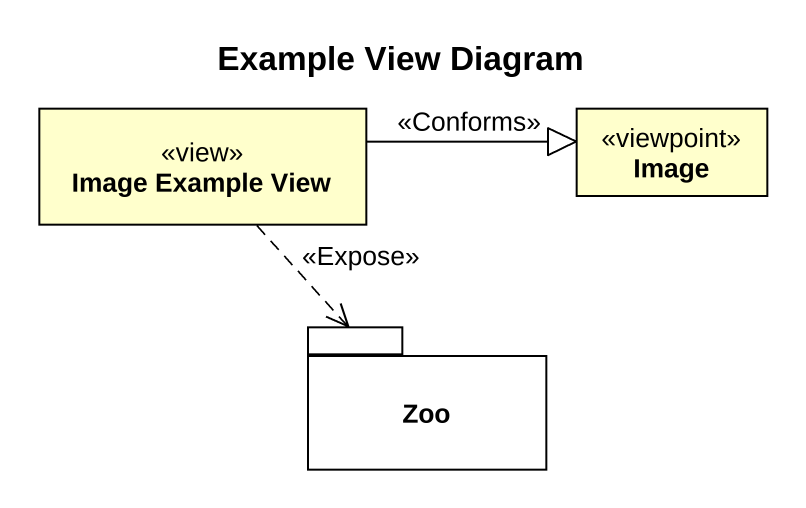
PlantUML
@startuml
title Example View Diagram
hide circle
hide empty members
class "Image Example View" as Image_Example_View <<view>>
class Image <<viewpoint>>
package Zoo {
}
Image_Example_View -right-|> Image : <<Conforms>>
Image_Example_View ..> Zoo : <<Expose>>
@enduml
